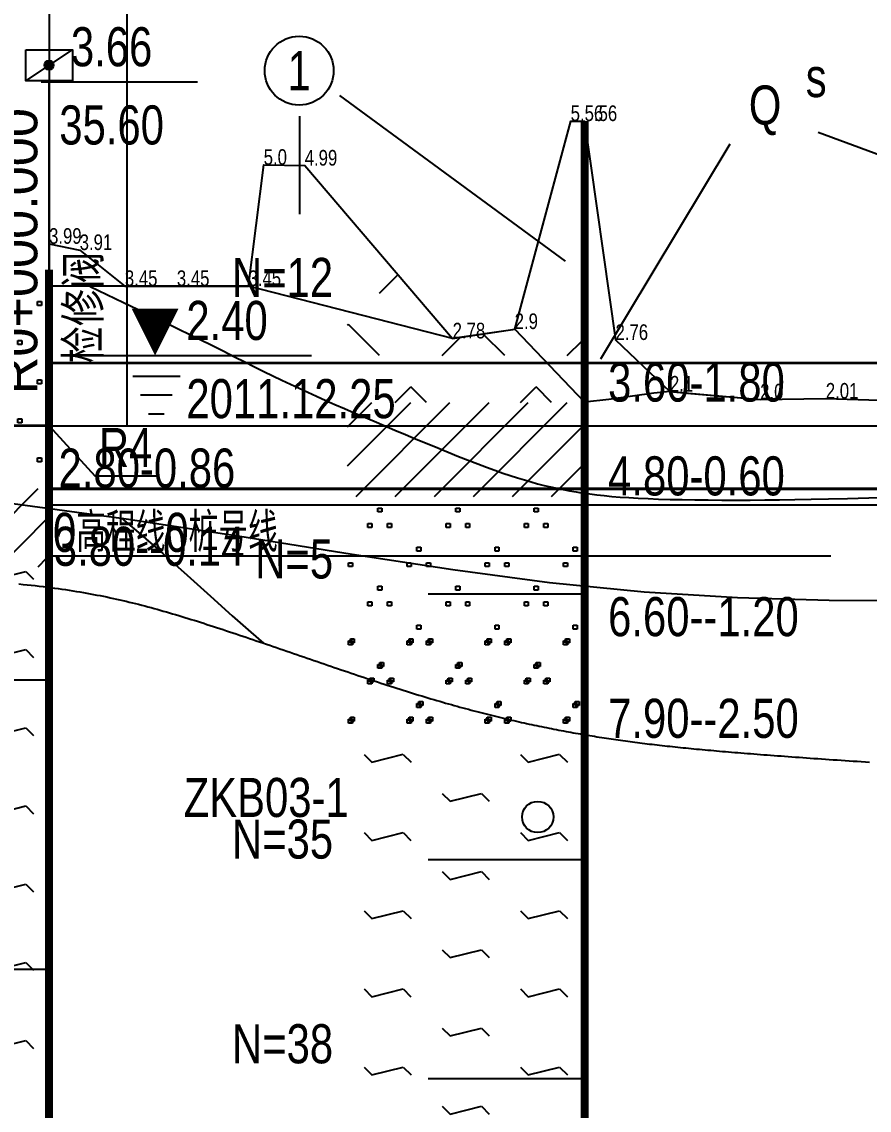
# Model space of a CAD drawing. Extents: x 525858 to 564773, y 2370984 to 2400075.
# Drawn here: x 550911.2 to 551019.6, y 2390796.8 to 2390936 of the extents above; entities that cross this region are included whole.
import ezdxf
from ezdxf.enums import TextEntityAlignment as Align

# ---------------------------------------------------------------- set-up
doc = ezdxf.new("R2010")
doc.units = 0
for name, pattern in [('CENTER', [2, 1.25, -0.25, 0.25, -0.25]), ('ZK', [20, 10, 0, 10]), ('ZKLIN', [0.4, 0.3, -0.1])]:
    doc.linetypes.add(name, pattern=pattern)
doc.layers.get('0').update_dxf_attribs({"linetype": 'CONTINUOUS'})
for name, color, linetype in [('pipe', 3, 'CONTINUOUS'), ('pipe_cen', 1, 'CENTER'), ('地形剖面', 4, 'CONTINUOUS'), ('水工平面管线标注', 3, 'CONTINUOUS'), ('纵面管线标注', 3, 'CONTINUOUS'), ('附属设施', 2, 'CONTINUOUS')]:
    doc.layers.add(name, color=color, linetype=linetype)
doc.styles.add('ITALIC', font='txt', dxfattribs={"width": 0.7, "height": 0.28})
doc.styles.add('SIMP1', font='simp1.shx', dxfattribs={"width": 0.8, "bigfont": 'hz.shx'})

# ---------------------------------------------------------------- blocks, each defined once
blk = doc.blocks.new('uw')
for p, q in [((-0.1428, -0.1313), (0.1593, -0.1313)), ((0.1089, -0.2521), (-0.0924, -0.2521)), ((-0.0421, -0.373), (0.0586, -0.373))]:
    blk.add_line(p, q)
blk.add_lwpolyline([(0, 0, 0, 0.3, 0), (0, 0.3, 0.3, 0.3, 0)], format="xyseb")
at = {"style": 'ITALIC', "width": 0.7}
blk.add_attdef('SHUIWEI', (0.3795, 0.1556), '', height=0.28, dxfattribs=at)

msp = doc.modelspace()

# ---------------------------------------------------------------- hatches: boundary and pattern name
at = {"layer": '地形剖面'}
h = msp.add_hatch(dxfattribs=at)
h.set_pattern_fill('QF01', color=55, scale=20, style=0, pattern_type=2)
h.set_pattern_definition([(90, (550913.171, 2390579.662), (-20, 1e-15), [0.5, -19.5]), (180, (550913.671, 2390579.662), (-2e-15, -20), [0.5, -19.5]), (270, (550913.671, 2390580.162), (20, -4e-15), [0.5, -19.5]), (0, (550913.171, 2390580.162), (0, 20), [0.5, -19.5]), (90, (550910.671, 2390584.662), (-20, 1e-15), [0.5, -19.5]), (180, (550911.171, 2390584.662), (-2e-15, -20), [0.5, -19.5]), (270, (550911.171, 2390585.162), (20, -4e-15), [0.5, -19.5]), (0, (550910.671, 2390585.162), (0, 20), [0.5, -19.5]), (90, (550905.671, 2390584.662), (-20, 1e-15), [0.5, -19.5]), (180, (550906.171, 2390584.662), (-2e-15, -20), [0.5, -19.5]), (270, (550906.171, 2390585.162), (20, -4e-15), [0.5, -19.5]), (0, (550905.671, 2390585.162), (0, 20), [0.5, -19.5]), (90, (550908.171, 2390579.662), (-20, 1e-15), [0.5, -19.5]), (180, (550908.671, 2390579.662), (-2e-15, -20), [0.5, -19.5]), (270, (550908.671, 2390580.162), (20, -4e-15), [0.5, -19.5]), (0, (550908.171, 2390580.162), (0, 20), [0.5, -19.5]), (90, (550910.671, 2390574.662), (-20, 1e-15), [0.5, -19.5]), (180, (550911.171, 2390574.662), (-2e-15, -20), [0.5, -19.5]), (270, (550911.171, 2390575.162), (20, -4e-15), [0.5, -19.5]), (0, (550910.671, 2390575.162), (0, 20), [0.5, -19.5]), (90, (550903.171, 2390579.662), (-20, 1e-15), [0.5, -19.5]), (180, (550903.671, 2390579.662), (-2e-15, -20), [0.5, -19.5]), (270, (550903.671, 2390580.162), (20, -4e-15), [0.5, -19.5]), (0, (550903.171, 2390580.162), (0, 20), [0.5, -19.5]), (90, (550905.671, 2390574.662), (-20, 1e-15), [0.5, -19.5]), (180, (550906.171, 2390574.662), (-2e-15, -20), [0.5, -19.5]), (270, (550906.171, 2390575.162), (20, -4e-15), [0.5, -19.5]), (0, (550905.671, 2390575.162), (0, 20), [0.5, -19.5]), (90, (550913.171, 2390569.662), (-20, 1e-15), [0.5, -19.5]), (180, (550913.671, 2390569.662), (-2e-15, -20), [0.5, -19.5]), (270, (550913.671, 2390570.162), (20, -4e-15), [0.5, -19.5]), (0, (550913.171, 2390570.162), (0, 20), [0.5, -19.5]), (90, (550908.171, 2390569.662), (-20, 1e-15), [0.5, -19.5]), (180, (550908.671, 2390569.662), (-2e-15, -20), [0.5, -19.5]), (270, (550908.671, 2390570.162), (20, -4e-15), [0.5, -19.5]), (0, (550908.171, 2390570.162), (0, 20), [0.5, -19.5]), (90, (550903.171, 2390569.662), (-20, 1e-15), [0.5, -19.5]), (180, (550903.671, 2390569.662), (-2e-15, -20), [0.5, -19.5]), (270, (550903.671, 2390570.162), (20, -4e-15), [0.5, -19.5]), (0, (550903.171, 2390570.162), (0, 20), [0.5, -19.5]), (90, (550900.671, 2390584.662), (-20, 1e-15), [0.5, -19.5]), (180, (550901.171, 2390584.662), (-2e-15, -20), [0.5, -19.5]), (270, (550901.171, 2390585.162), (20, -4e-15), [0.5, -19.5]), (0, (550900.671, 2390585.162), (0, 20), [0.5, -19.5]), (90, (550895.671, 2390584.662), (-20, 1e-15), [0.5, -19.5]), (180, (550896.171, 2390584.662), (-2e-15, -20), [0.5, -19.5]), (270, (550896.171, 2390585.162), (20, -4e-15), [0.5, -19.5]), (0, (550895.671, 2390585.162), (0, 20), [0.5, -19.5]), (90, (550898.171, 2390579.662), (-20, 1e-15), [0.5, -19.5]), (180, (550898.671, 2390579.662), (-2e-15, -20), [0.5, -19.5]), (270, (550898.671, 2390580.162), (20, -4e-15), [0.5, -19.5]), (0, (550898.171, 2390580.162), (0, 20), [0.5, -19.5]), (90, (550900.671, 2390574.662), (-20, 1e-15), [0.5, -19.5]), (180, (550901.171, 2390574.662), (-2e-15, -20), [0.5, -19.5]), (270, (550901.171, 2390575.162), (20, -4e-15), [0.5, -19.5]), (0, (550900.671, 2390575.162), (0, 20), [0.5, -19.5]), (90, (550895.671, 2390574.662), (-20, 1e-15), [0.5, -19.5]), (180, (550896.171, 2390574.662), (-2e-15, -20), [0.5, -19.5]), (270, (550896.171, 2390575.162), (20, -4e-15), [0.5, -19.5]), (0, (550895.671, 2390575.162), (0, 20), [0.5, -19.5]), (90, (550898.171, 2390569.662), (-20, 1e-15), [0.5, -19.5]), (180, (550898.671, 2390569.662), (-2e-15, -20), [0.5, -19.5]), (270, (550898.671, 2390570.162), (20, -4e-15), [0.5, -19.5]), (0, (550898.171, 2390570.162), (0, 20), [0.5, -19.5])])
h.paths.add_polyline_path([(550914.351295, 2390904.262316), (550914.351295, 2390876.262316), (550884.351295, 2390876.262316), (550884.351295, 2390904.262316)])
h = msp.add_hatch(dxfattribs=at)
h.set_pattern_fill('QB01', color=55, scale=20, style=0, pattern_type=2)
h.set_pattern_definition([(45, (550692.948, 2390569.2623), (-2.5, 2.5), [])])
h.paths.add_polyline_path([(550982.847874, 2390887.262316), (550982.847874, 2390875.262316), (550952.847874, 2390875.262316), (550952.847874, 2390887.262316)])
h = msp.add_hatch(dxfattribs=at)
h.set_pattern_fill('QB01', color=55, scale=20, style=0, pattern_type=2)
h.set_pattern_definition([(45, (550894.6713, 2390567.6623), (-2.5, 2.5), [])])
h.paths.add_polyline_path([(550914.351295, 2390876.262316), (550914.351295, 2390866.262316), (550884.351295, 2390866.262316), (550884.351295, 2390876.262316)])
h = msp.add_hatch(dxfattribs=at)
h.set_pattern_fill('QF04', color=55, scale=20, style=0, pattern_type=2)
h.set_pattern_definition([(90, (550710.448, 2390586.262), (-20, 1e-15), [0.5, -19.5]), (180, (550710.948, 2390586.262), (-2e-15, -20), [0.5, -19.5]), (270, (550710.948, 2390586.762), (20, -4e-15), [0.5, -19.5]), (0, (550710.448, 2390586.762), (0, 20), [0.5, -19.5]), (90, (550711.698, 2390588.262), (-20, 1e-15), [0.5, -19.5]), (180, (550712.198, 2390588.262), (-2e-15, -20), [0.5, -19.5]), (270, (550712.198, 2390588.762), (20, -4e-15), [0.5, -19.5]), (0, (550711.698, 2390588.762), (0, 20), [0.5, -19.5]), (90, (550710.448, 2390576.262), (-20, 1e-15), [0.5, -19.5]), (180, (550710.948, 2390576.262), (-2e-15, -20), [0.5, -19.5]), (270, (550710.948, 2390576.762), (20, -4e-15), [0.5, -19.5]), (0, (550710.448, 2390576.762), (0, 20), [0.5, -19.5]), (90, (550711.698, 2390578.262), (-20, 1e-15), [0.5, -19.5]), (180, (550712.198, 2390578.262), (-2e-15, -20), [0.5, -19.5]), (270, (550712.198, 2390578.762), (20, -4e-15), [0.5, -19.5]), (0, (550711.698, 2390578.762), (0, 20), [0.5, -19.5]), (90, (550706.698, 2390583.262), (-20, 1e-15), [0.5, -19.5]), (180, (550707.198, 2390583.262), (-2e-15, -20), [0.5, -19.5]), (270, (550707.198, 2390583.762), (20, -4e-15), [0.5, -19.5]), (0, (550706.698, 2390583.762), (0, 20), [0.5, -19.5]), (90, (550702.948, 2390586.262), (-20, 1e-15), [0.5, -19.5]), (180, (550703.448, 2390586.262), (-2e-15, -20), [0.5, -19.5]), (270, (550703.448, 2390586.762), (20, -4e-15), [0.5, -19.5]), (0, (550702.948, 2390586.762), (0, 20), [0.5, -19.5]), (90, (550701.698, 2390588.262), (-20, 1e-15), [0.5, -19.5]), (180, (550702.198, 2390588.262), (-2e-15, -20), [0.5, -19.5]), (270, (550702.198, 2390588.762), (20, -4e-15), [0.5, -19.5]), (0, (550701.698, 2390588.762), (0, 20), [0.5, -19.5]), (90, (550707.948, 2390581.262), (-20, 1e-15), [0.5, -19.5]), (180, (550708.448, 2390581.262), (-2e-15, -20), [0.5, -19.5]), (270, (550708.448, 2390581.762), (20, -4e-15), [0.5, -19.5]), (0, (550707.948, 2390581.762), (0, 20), [0.5, -19.5]), (90, (550705.448, 2390581.262), (-20, 1e-15), [0.5, -19.5]), (180, (550705.948, 2390581.262), (-2e-15, -20), [0.5, -19.5]), (270, (550705.948, 2390581.762), (20, -4e-15), [0.5, -19.5]), (0, (550705.448, 2390581.762), (0, 20), [0.5, -19.5]), (90, (550702.948, 2390576.262), (-20, 1e-15), [0.5, -19.5]), (180, (550703.448, 2390576.262), (-2e-15, -20), [0.5, -19.5]), (270, (550703.448, 2390576.762), (20, -4e-15), [0.5, -19.5]), (0, (550702.948, 2390576.762), (0, 20), [0.5, -19.5]), (90, (550701.698, 2390578.262), (-20, 1e-15), [0.5, -19.5]), (180, (550702.198, 2390578.262), (-2e-15, -20), [0.5, -19.5]), (270, (550702.198, 2390578.762), (20, -4e-15), [0.5, -19.5]), (0, (550701.698, 2390578.762), (0, 20), [0.5, -19.5]), (90, (550706.698, 2390573.262), (-20, 1e-15), [0.5, -19.5]), (180, (550707.198, 2390573.262), (-2e-15, -20), [0.5, -19.5]), (270, (550707.198, 2390573.762), (20, -4e-15), [0.5, -19.5]), (0, (550706.698, 2390573.762), (0, 20), [0.5, -19.5]), (90, (550705.448, 2390571.262), (-20, 1e-15), [0.5, -19.5]), (180, (550705.948, 2390571.262), (-2e-15, -20), [0.5, -19.5]), (270, (550705.948, 2390571.762), (20, -4e-15), [0.5, -19.5]), (0, (550705.448, 2390571.762), (0, 20), [0.5, -19.5]), (90, (550707.948, 2390571.262), (-20, 1e-15), [0.5, -19.5]), (180, (550708.448, 2390571.262), (-2e-15, -20), [0.5, -19.5]), (270, (550708.448, 2390571.762), (20, -4e-15), [0.5, -19.5]), (0, (550707.948, 2390571.762), (0, 20), [0.5, -19.5]), (90, (550696.698, 2390583.262), (-20, 1e-15), [0.5, -19.5]), (180, (550697.198, 2390583.262), (-2e-15, -20), [0.5, -19.5]), (270, (550697.198, 2390583.762), (20, -4e-15), [0.5, -19.5]), (0, (550696.698, 2390583.762), (0, 20), [0.5, -19.5]), (90, (550692.948, 2390586.262), (-20, 1e-15), [0.5, -19.5]), (180, (550693.448, 2390586.262), (-2e-15, -20), [0.5, -19.5]), (270, (550693.448, 2390586.762), (20, -4e-15), [0.5, -19.5]), (0, (550692.948, 2390586.762), (0, 20), [0.5, -19.5]), (90, (550697.948, 2390581.262), (-20, 1e-15), [0.5, -19.5]), (180, (550698.448, 2390581.262), (-2e-15, -20), [0.5, -19.5]), (270, (550698.448, 2390581.762), (20, -4e-15), [0.5, -19.5]), (0, (550697.948, 2390581.762), (0, 20), [0.5, -19.5]), (90, (550692.948, 2390576.262), (-20, 1e-15), [0.5, -19.5]), (180, (550693.448, 2390576.262), (-2e-15, -20), [0.5, -19.5]), (270, (550693.448, 2390576.762), (20, -4e-15), [0.5, -19.5]), (0, (550692.948, 2390576.762), (0, 20), [0.5, -19.5]), (90, (550695.448, 2390581.262), (-20, 1e-15), [0.5, -19.5]), (180, (550695.948, 2390581.262), (-2e-15, -20), [0.5, -19.5]), (270, (550695.948, 2390581.762), (20, -4e-15), [0.5, -19.5]), (0, (550695.448, 2390581.762), (0, 20), [0.5, -19.5]), (90, (550696.698, 2390573.262), (-20, 1e-15), [0.5, -19.5]), (180, (550697.198, 2390573.262), (-2e-15, -20), [0.5, -19.5]), (270, (550697.198, 2390573.762), (20, -4e-15), [0.5, -19.5]), (0, (550696.698, 2390573.762), (0, 20), [0.5, -19.5]), (90, (550697.948, 2390571.262), (-20, 1e-15), [0.5, -19.5]), (180, (550698.448, 2390571.262), (-2e-15, -20), [0.5, -19.5]), (270, (550698.448, 2390571.762), (20, -4e-15), [0.5, -19.5]), (0, (550697.948, 2390571.762), (0, 20), [0.5, -19.5]), (90, (550695.448, 2390571.262), (-20, 1e-15), [0.5, -19.5]), (180, (550695.948, 2390571.262), (-2e-15, -20), [0.5, -19.5]), (270, (550695.948, 2390571.762), (20, -4e-15), [0.5, -19.5]), (0, (550695.448, 2390571.762), (0, 20), [0.5, -19.5]), (90, (550700.448, 2390576.262), (-20, 1e-15), [0.5, -19.5]), (180, (550700.948, 2390576.262), (-2e-15, -20), [0.5, -19.5]), (270, (550700.948, 2390576.762), (20, -4e-15), [0.5, -19.5]), (0, (550700.448, 2390576.762), (0, 20), [0.5, -19.5]), (90, (550700.448, 2390586.262), (-20, 1e-15), [0.5, -19.5]), (180, (550700.948, 2390586.262), (-2e-15, -20), [0.5, -19.5]), (270, (550700.948, 2390586.762), (20, -4e-15), [0.5, -19.5]), (0, (550700.448, 2390586.762), (0, 20), [0.5, -19.5])])
h.paths.add_polyline_path([(550982.847874, 2390875.262316), (550982.847874, 2390857.262316), (550952.847874, 2390857.262316), (550952.847874, 2390875.262316)])
h = msp.add_hatch(dxfattribs=at)
h.set_pattern_fill('B001', color=55, scale=20, style=0, pattern_type=2)
h.set_pattern_definition([(315, (550911.671, 2390585.662), (-20, 4e-15), [1.4142, -26.87]), (14.0362, (550907.6713, 2390584.6623), (-20.00001, 2e-05), [4.1231, -78.339]), (315, (550906.671, 2390585.662), (-20, 4e-15), [1.4142, -26.87]), (315, (550911.671, 2390575.662), (-20, 4e-15), [1.4142, -26.87]), (14.0362, (550907.6713, 2390574.6623), (-20.00001, 2e-05), [4.1231, -78.339]), (315, (550906.671, 2390575.662), (-20, 4e-15), [1.4142, -26.87]), (315, (550901.671, 2390570.662), (4e-15, 20), [1.4142, -26.87]), (14.0362, (550897.6713, 2390569.6623), (-20.00001, 2e-05), [4.1231, -78.339]), (315, (550896.671, 2390570.662), (-20, 4e-15), [1.4142, -26.87]), (315, (550901.671, 2390580.662), (-20, 4e-15), [1.4142, -26.87]), (14.0362, (550897.6713, 2390579.6623), (-20.00001, 2e-05), [4.1231, -78.339]), (315, (550896.671, 2390580.662), (-20, 4e-15), [1.4142, -26.87])])
h.paths.add_polyline_path([(550914.351295, 2390866.262316), (550914.351295, 2390700.262316), (550884.351295, 2390700.262316), (550884.351295, 2390866.262316)])
h = msp.add_hatch(dxfattribs=at)
h.set_pattern_fill('QF05', color=55, scale=20, style=0, pattern_type=2)
h.set_pattern_definition([(90, (550710.448, 2390586.262), (-20, 1e-15), [0.5, -19.5]), (180, (550710.948, 2390586.262), (-2e-15, -20), [0.5, -19.5]), (270, (550710.948, 2390586.762), (20, -4e-15), [0.5, -19.5]), (0, (550710.448, 2390586.762), (0, 20), [0.5, -19.5]), (90, (550710.698, 2390586.512), (-20, 1e-15), [0.5, -19.5]), (180, (550711.198, 2390586.512), (-2e-15, -20), [0.5, -19.5]), (270, (550711.198, 2390587.012), (20, -4e-15), [0.5, -19.5]), (0, (550710.698, 2390587.012), (0, 20), [0.5, -19.5]), (90, (550711.698, 2390588.262), (-20, 1e-15), [0.5, -19.5]), (180, (550712.198, 2390588.262), (-2e-15, -20), [0.5, -19.5]), (270, (550712.198, 2390588.762), (20, -4e-15), [0.5, -19.5]), (0, (550711.698, 2390588.762), (0, 20), [0.5, -19.5]), (90, (550711.948, 2390578.512), (-20, 1e-15), [0.5, -19.5]), (180, (550712.448, 2390578.512), (-2e-15, -20), [0.5, -19.5]), (270, (550712.448, 2390579.012), (20, -4e-15), [0.5, -19.5]), (0, (550711.948, 2390579.012), (0, 20), [0.5, -19.5]), (90, (550710.448, 2390576.262), (-20, 1e-15), [0.5, -19.5]), (180, (550710.948, 2390576.262), (-2e-15, -20), [0.5, -19.5]), (270, (550710.948, 2390576.762), (20, -4e-15), [0.5, -19.5]), (0, (550710.448, 2390576.762), (0, 20), [0.5, -19.5]), (90, (550710.698, 2390576.512), (-20, 1e-15), [0.5, -19.5]), (180, (550711.198, 2390576.512), (-2e-15, -20), [0.5, -19.5]), (270, (550711.198, 2390577.012), (20, -4e-15), [0.5, -19.5]), (0, (550710.698, 2390577.012), (0, 20), [0.5, -19.5]), (90, (550711.698, 2390578.262), (-20, 1e-15), [0.5, -19.5]), (180, (550712.198, 2390578.262), (-2e-15, -20), [0.5, -19.5]), (270, (550712.198, 2390578.762), (20, -4e-15), [0.5, -19.5]), (0, (550711.698, 2390578.762), (0, 20), [0.5, -19.5]), (90, (550706.698, 2390583.262), (-20, 1e-15), [0.5, -19.5]), (180, (550707.198, 2390583.262), (-2e-15, -20), [0.5, -19.5]), (270, (550707.198, 2390583.762), (20, -4e-15), [0.5, -19.5]), (0, (550706.698, 2390583.762), (0, 20), [0.5, -19.5]), (90, (550706.948, 2390583.512), (-20, 1e-15), [0.5, -19.5]), (180, (550707.448, 2390583.512), (-2e-15, -20), [0.5, -19.5]), (270, (550707.448, 2390584.012), (20, -4e-15), [0.5, -19.5]), (0, (550706.948, 2390584.012), (0, 20), [0.5, -19.5]), (90, (550702.948, 2390586.262), (-20, 1e-15), [0.5, -19.5]), (180, (550703.448, 2390586.262), (-2e-15, -20), [0.5, -19.5]), (270, (550703.448, 2390586.762), (20, -4e-15), [0.5, -19.5]), (0, (550702.948, 2390586.762), (0, 20), [0.5, -19.5]), (90, (550703.198, 2390586.512), (-20, 1e-15), [0.5, -19.5]), (180, (550703.698, 2390586.512), (-2e-15, -20), [0.5, -19.5]), (270, (550703.698, 2390587.012), (20, -4e-15), [0.5, -19.5]), (0, (550703.198, 2390587.012), (0, 20), [0.5, -19.5]), (90, (550701.698, 2390588.262), (-20, 1e-15), [0.5, -19.5]), (180, (550702.198, 2390588.262), (-2e-15, -20), [0.5, -19.5]), (270, (550702.198, 2390588.762), (20, -4e-15), [0.5, -19.5]), (0, (550701.698, 2390588.762), (0, 20), [0.5, -19.5]), (90, (550700.698, 2390586.512), (-20, 1e-15), [0.5, -19.5]), (180, (550701.198, 2390586.512), (-2e-15, -20), [0.5, -19.5]), (270, (550701.198, 2390587.012), (20, -4e-15), [0.5, -19.5]), (0, (550700.698, 2390587.012), (0, 20), [0.5, -19.5]), (90, (550707.948, 2390581.262), (-20, 1e-15), [0.5, -19.5]), (180, (550708.448, 2390581.262), (-2e-15, -20), [0.5, -19.5]), (270, (550708.448, 2390581.762), (20, -4e-15), [0.5, -19.5]), (0, (550707.948, 2390581.762), (0, 20), [0.5, -19.5]), (90, (550705.448, 2390581.262), (-20, 1e-15), [0.5, -19.5]), (180, (550705.948, 2390581.262), (-2e-15, -20), [0.5, -19.5]), (270, (550705.948, 2390581.762), (20, -4e-15), [0.5, -19.5]), (0, (550705.448, 2390581.762), (0, 20), [0.5, -19.5]), (90, (550701.948, 2390578.512), (-20, 1e-15), [0.5, -19.5]), (180, (550702.448, 2390578.512), (-2e-15, -20), [0.5, -19.5]), (270, (550702.448, 2390579.012), (20, -4e-15), [0.5, -19.5]), (0, (550701.948, 2390579.012), (0, 20), [0.5, -19.5]), (90, (550702.948, 2390576.262), (-20, 1e-15), [0.5, -19.5]), (180, (550703.448, 2390576.262), (-2e-15, -20), [0.5, -19.5]), (270, (550703.448, 2390576.762), (20, -4e-15), [0.5, -19.5]), (0, (550702.948, 2390576.762), (0, 20), [0.5, -19.5]), (90, (550703.198, 2390576.512), (-20, 1e-15), [0.5, -19.5]), (180, (550703.698, 2390576.512), (-2e-15, -20), [0.5, -19.5]), (270, (550703.698, 2390577.012), (20, -4e-15), [0.5, -19.5]), (0, (550703.198, 2390577.012), (0, 20), [0.5, -19.5]), (90, (550700.698, 2390576.512), (-20, 1e-15), [0.5, -19.5]), (180, (550701.198, 2390576.512), (-2e-15, -20), [0.5, -19.5]), (270, (550701.198, 2390577.012), (20, -4e-15), [0.5, -19.5]), (0, (550700.698, 2390577.012), (0, 20), [0.5, -19.5]), (90, (550701.698, 2390578.262), (-20, 1e-15), [0.5, -19.5]), (180, (550702.198, 2390578.262), (-2e-15, -20), [0.5, -19.5]), (270, (550702.198, 2390578.762), (20, -4e-15), [0.5, -19.5]), (0, (550701.698, 2390578.762), (0, 20), [0.5, -19.5]), (90, (550705.698, 2390581.512), (-20, 1e-15), [0.5, -19.5]), (180, (550706.198, 2390581.512), (-2e-15, -20), [0.5, -19.5]), (270, (550706.198, 2390582.012), (20, -4e-15), [0.5, -19.5]), (0, (550705.698, 2390582.012), (0, 20), [0.5, -19.5]), (90, (550708.198, 2390581.512), (-20, 1e-15), [0.5, -19.5]), (180, (550708.698, 2390581.512), (-2e-15, -20), [0.5, -19.5]), (270, (550708.698, 2390582.012), (20, -4e-15), [0.5, -19.5]), (0, (550708.198, 2390582.012), (0, 20), [0.5, -19.5]), (90, (550711.948, 2390588.512), (-20, 1e-15), [0.5, -19.5]), (180, (550712.448, 2390588.512), (-2e-15, -20), [0.5, -19.5]), (270, (550712.448, 2390589.012), (20, -4e-15), [0.5, -19.5]), (0, (550711.948, 2390589.012), (0, 20), [0.5, -19.5]), (90, (550701.948, 2390588.512), (-20, 1e-15), [0.5, -19.5]), (180, (550702.448, 2390588.512), (-2e-15, -20), [0.5, -19.5]), (270, (550702.448, 2390589.012), (20, -4e-15), [0.5, -19.5]), (0, (550701.948, 2390589.012), (0, 20), [0.5, -19.5]), (90, (550708.198, 2390571.512), (-20, 1e-15), [0.5, -19.5]), (180, (550708.698, 2390571.512), (-2e-15, -20), [0.5, -19.5]), (270, (550708.698, 2390572.012), (20, -4e-15), [0.5, -19.5]), (0, (550708.198, 2390572.012), (0, 20), [0.5, -19.5]), (90, (550706.698, 2390573.262), (-20, 1e-15), [0.5, -19.5]), (180, (550707.198, 2390573.262), (-2e-15, -20), [0.5, -19.5]), (270, (550707.198, 2390573.762), (20, -4e-15), [0.5, -19.5]), (0, (550706.698, 2390573.762), (0, 20), [0.5, -19.5]), (90, (550706.948, 2390573.512), (-20, 1e-15), [0.5, -19.5]), (180, (550707.448, 2390573.512), (-2e-15, -20), [0.5, -19.5]), (270, (550707.448, 2390574.012), (20, -4e-15), [0.5, -19.5]), (0, (550706.948, 2390574.012), (0, 20), [0.5, -19.5]), (90, (550705.698, 2390571.512), (-20, 1e-15), [0.5, -19.5]), (180, (550706.198, 2390571.512), (-2e-15, -20), [0.5, -19.5]), (270, (550706.198, 2390572.012), (20, -4e-15), [0.5, -19.5]), (0, (550705.698, 2390572.012), (0, 20), [0.5, -19.5]), (90, (550705.448, 2390571.262), (-20, 1e-15), [0.5, -19.5]), (180, (550705.948, 2390571.262), (-2e-15, -20), [0.5, -19.5]), (270, (550705.948, 2390571.762), (20, -4e-15), [0.5, -19.5]), (0, (550705.448, 2390571.762), (0, 20), [0.5, -19.5]), (90, (550707.948, 2390571.262), (-20, 1e-15), [0.5, -19.5]), (180, (550708.448, 2390571.262), (-2e-15, -20), [0.5, -19.5]), (270, (550708.448, 2390571.762), (20, -4e-15), [0.5, -19.5]), (0, (550707.948, 2390571.762), (0, 20), [0.5, -19.5]), (90, (550696.698, 2390583.262), (-20, 1e-15), [0.5, -19.5]), (180, (550697.198, 2390583.262), (-2e-15, -20), [0.5, -19.5]), (270, (550697.198, 2390583.762), (20, -4e-15), [0.5, -19.5]), (0, (550696.698, 2390583.762), (0, 20), [0.5, -19.5]), (90, (550696.948, 2390583.512), (-20, 1e-15), [0.5, -19.5]), (180, (550697.448, 2390583.512), (-2e-15, -20), [0.5, -19.5]), (270, (550697.448, 2390584.012), (20, -4e-15), [0.5, -19.5]), (0, (550696.948, 2390584.012), (0, 20), [0.5, -19.5]), (90, (550692.948, 2390586.262), (-20, 1e-15), [0.5, -19.5]), (180, (550693.448, 2390586.262), (-2e-15, -20), [0.5, -19.5]), (270, (550693.448, 2390586.762), (20, -4e-15), [0.5, -19.5]), (0, (550692.948, 2390586.762), (0, 20), [0.5, -19.5]), (90, (550693.198, 2390586.512), (-20, 1e-15), [0.5, -19.5]), (180, (550693.698, 2390586.512), (-2e-15, -20), [0.5, -19.5]), (270, (550693.698, 2390587.012), (20, -4e-15), [0.5, -19.5]), (0, (550693.198, 2390587.012), (0, 20), [0.5, -19.5]), (90, (550697.948, 2390581.262), (-20, 1e-15), [0.5, -19.5]), (180, (550698.448, 2390581.262), (-2e-15, -20), [0.5, -19.5]), (270, (550698.448, 2390581.762), (20, -4e-15), [0.5, -19.5]), (0, (550697.948, 2390581.762), (0, 20), [0.5, -19.5]), (90, (550692.948, 2390576.262), (-20, 1e-15), [0.5, -19.5]), (180, (550693.448, 2390576.262), (-2e-15, -20), [0.5, -19.5]), (270, (550693.448, 2390576.762), (20, -4e-15), [0.5, -19.5]), (0, (550692.948, 2390576.762), (0, 20), [0.5, -19.5]), (90, (550693.198, 2390576.512), (-20, 1e-15), [0.5, -19.5]), (180, (550693.698, 2390576.512), (-2e-15, -20), [0.5, -19.5]), (270, (550693.698, 2390577.012), (20, -4e-15), [0.5, -19.5]), (0, (550693.198, 2390577.012), (0, 20), [0.5, -19.5]), (90, (550695.448, 2390581.262), (-20, 1e-15), [0.5, -19.5]), (180, (550695.948, 2390581.262), (-2e-15, -20), [0.5, -19.5]), (270, (550695.948, 2390581.762), (20, -4e-15), [0.5, -19.5]), (0, (550695.448, 2390581.762), (0, 20), [0.5, -19.5]), (90, (550698.198, 2390581.512), (-20, 1e-15), [0.5, -19.5]), (180, (550698.698, 2390581.512), (-2e-15, -20), [0.5, -19.5]), (270, (550698.698, 2390582.012), (20, -4e-15), [0.5, -19.5]), (0, (550698.198, 2390582.012), (0, 20), [0.5, -19.5]), (90, (550695.698, 2390581.512), (-20, 1e-15), [0.5, -19.5]), (180, (550696.198, 2390581.512), (-2e-15, -20), [0.5, -19.5]), (270, (550696.198, 2390582.012), (20, -4e-15), [0.5, -19.5]), (0, (550695.698, 2390582.012), (0, 20), [0.5, -19.5]), (90, (550698.198, 2390571.512), (-20, 1e-15), [0.5, -19.5]), (180, (550698.698, 2390571.512), (-2e-15, -20), [0.5, -19.5]), (270, (550698.698, 2390572.012), (20, -4e-15), [0.5, -19.5]), (0, (550698.198, 2390572.012), (0, 20), [0.5, -19.5]), (90, (550696.698, 2390573.262), (-20, 1e-15), [0.5, -19.5]), (180, (550697.198, 2390573.262), (-2e-15, -20), [0.5, -19.5]), (270, (550697.198, 2390573.762), (20, -4e-15), [0.5, -19.5]), (0, (550696.698, 2390573.762), (0, 20), [0.5, -19.5]), (90, (550696.948, 2390573.512), (-20, 1e-15), [0.5, -19.5]), (180, (550697.448, 2390573.512), (-2e-15, -20), [0.5, -19.5]), (270, (550697.448, 2390574.012), (20, -4e-15), [0.5, -19.5]), (0, (550696.948, 2390574.012), (0, 20), [0.5, -19.5]), (90, (550697.948, 2390571.262), (-20, 1e-15), [0.5, -19.5]), (180, (550698.448, 2390571.262), (-2e-15, -20), [0.5, -19.5]), (270, (550698.448, 2390571.762), (20, -4e-15), [0.5, -19.5]), (0, (550697.948, 2390571.762), (0, 20), [0.5, -19.5]), (90, (550695.448, 2390571.262), (-20, 1e-15), [0.5, -19.5]), (180, (550695.948, 2390571.262), (-2e-15, -20), [0.5, -19.5]), (270, (550695.948, 2390571.762), (20, -4e-15), [0.5, -19.5]), (0, (550695.448, 2390571.762), (0, 20), [0.5, -19.5]), (90, (550695.698, 2390571.512), (-20, 1e-15), [0.5, -19.5]), (180, (550696.198, 2390571.512), (-2e-15, -20), [0.5, -19.5]), (270, (550696.198, 2390572.012), (20, -4e-15), [0.5, -19.5]), (0, (550695.698, 2390572.012), (0, 20), [0.5, -19.5]), (90, (550700.448, 2390576.262), (-20, 1e-15), [0.5, -19.5]), (180, (550700.948, 2390576.262), (-2e-15, -20), [0.5, -19.5]), (270, (550700.948, 2390576.762), (20, -4e-15), [0.5, -19.5]), (0, (550700.448, 2390576.762), (0, 20), [0.5, -19.5]), (90, (550700.448, 2390586.262), (-20, 1e-15), [0.5, -19.5]), (180, (550700.948, 2390586.262), (-2e-15, -20), [0.5, -19.5]), (270, (550700.948, 2390586.762), (20, -4e-15), [0.5, -19.5]), (0, (550700.448, 2390586.762), (0, 20), [0.5, -19.5])])
h.paths.add_polyline_path([(550982.847874, 2390857.262316), (550982.847874, 2390844.262316), (550952.847874, 2390844.262316), (550952.847874, 2390857.262316)])
h = msp.add_hatch(dxfattribs=at)
h.set_pattern_fill('B001', color=55, scale=20, style=0, pattern_type=2)
h.set_pattern_definition([(315, (550709.948, 2390587.262), (-20, 4e-15), [1.4142, -26.87]), (14.0362, (550705.948, 2390586.2623), (-20.00001, 2e-05), [4.1231, -78.339]), (315, (550704.948, 2390587.262), (-20, 4e-15), [1.4142, -26.87]), (315, (550709.948, 2390577.262), (-20, 4e-15), [1.4142, -26.87]), (14.0362, (550705.948, 2390576.2623), (-20.00001, 2e-05), [4.1231, -78.339]), (315, (550704.948, 2390577.262), (-20, 4e-15), [1.4142, -26.87]), (315, (550699.948, 2390572.262), (4e-15, 20), [1.4142, -26.87]), (14.0362, (550695.948, 2390571.2623), (-20.00001, 2e-05), [4.1231, -78.339]), (315, (550694.948, 2390572.262), (-20, 4e-15), [1.4142, -26.87]), (315, (550699.948, 2390582.262), (-20, 4e-15), [1.4142, -26.87]), (14.0362, (550695.948, 2390581.2623), (-20.00001, 2e-05), [4.1231, -78.339]), (315, (550694.948, 2390582.262), (-20, 4e-15), [1.4142, -26.87])])
h.paths.add_polyline_path([(550982.847874, 2390844.262316), (550982.847874, 2390709.262316), (550952.847874, 2390709.262316), (550952.847874, 2390844.262316)])
at = {"layer": '附属设施', "linetype": 'Continuous', "lineweight": -3}
h = msp.add_hatch(color=256, dxfattribs=at)
h.dxf.hatch_style = 1
h.paths.add_polyline_path([(550915.159931, 2390930.728741, 0.7426600583), (550914.08591, 2390930.404467, 0.1476707637), (550914.183817, 2390930.080192)])
h.paths.add_polyline_path([(550914.183817, 2390930.080192, 0.7426600583), (550915.257838, 2390930.404467, 0.1476707637), (550915.159931, 2390930.728741)])

# ---------------------------------------------------------------- linework, layer by layer
at = {"layer": 'pipe', "linetype": 'Continuous', "lineweight": -3}
for points in [[(550914.671874, 2390892.402316), (551060.092874, 2390892.402316), (551300.053874, 2390884.302316), (551484.736874, 2390884.302316), (551534.689874, 2390884.302316), (551796.733874, 2390881.152316), (551948.025874, 2390879.322316), (551982.293874, 2390878.912316), (552037.466874, 2390878.252316), (552168.024874, 2390876.672316), (552397.850874, 2390870.212316)], [(550914.671874, 2390892.302316), (551060.092874, 2390892.302316), (551300.053874, 2390884.202316), (551484.736874, 2390884.202316), (551534.689874, 2390884.202316), (551796.733874, 2390881.052316), (551948.025874, 2390879.222316), (551982.293874, 2390878.812316), (552037.466874, 2390878.152316), (552168.024874, 2390876.572316), (552397.850874, 2390870.112316)], [(550914.671874, 2390876.302315), (551060.092874, 2390876.302315), (551300.053874, 2390868.202315), (551484.736874, 2390868.202315), (551534.689874, 2390868.202315), (551796.733874, 2390865.052315), (551948.025874, 2390863.222315), (551982.293874, 2390862.812315), (552037.466874, 2390862.152315), (552168.024874, 2390860.572315), (552397.850874, 2390854.112315)], [(550914.671874, 2390876.202316), (551060.092874, 2390876.202316), (551300.053874, 2390868.102316), (551484.736874, 2390868.102316), (551534.689874, 2390868.102316), (551796.733874, 2390864.952316), (551948.025874, 2390863.122316), (551982.293874, 2390862.712316), (552037.466874, 2390862.052316), (552168.024874, 2390860.472316), (552397.850874, 2390854.012316)], [(550914.671874, 2390874.202316), (551060.092874, 2390874.202316), (551300.053874, 2390866.102316), (551484.736874, 2390866.102316), (551534.689874, 2390866.102316), (551796.733874, 2390862.952316), (551948.025874, 2390861.122316), (551982.293874, 2390860.712316), (552037.466874, 2390860.052316), (552168.024874, 2390858.472316), (552397.850874, 2390852.012316)]]:
    msp.add_lwpolyline(points, dxfattribs=at)
at = {"layer": 'pipe_cen', "linetype": 'Continuous', "lineweight": -3}
msp.add_lwpolyline([(550914.671874, 2390884.302316), (551060.092874, 2390884.302316), (551300.053874, 2390876.202316), (551534.689874, 2390876.202316), (552168.024874, 2390868.572316), (552801.103874, 2390850.772316), (553310.680874, 2390850.772316), (553497.151874, 2390892.122316), (553756.708874, 2390892.122316), (553802.968874, 2390924.632316), (553876.140874, 2390924.632316), (553950.985874, 2390941.262316), (554081.545874, 2390941.262316), (554248.571874, 2390988.362316), (554432.323874, 2391008.092316), (554452.532874, 2391009.322316), (554540.865874, 2391014.662316)], dxfattribs=at)
at = {"layer": 'pipe_cen', "linetype": 'CENTER', "lineweight": 35, "ltscale": 10}
msp.add_lwpolyline([(550914.671874, 2390884.302316), (550889.675956, 2390884.302316), (550875.543874, 2390867.466241), (550870.543874, 2390867.466241)], dxfattribs=at)
at = {"layer": '地形剖面', "color": 55}
for p, q in [((550913.670924, 2390928.262316), (550933.670924, 2390928.262316)), ((550956.947874, 2390901.262315), (550959.304385, 2390903.618826)), ((550952.847874, 2390897.162315), (550952.947874, 2390897.262315)), ((550956.947874, 2390893.262315), (550952.947874, 2390897.262315)), ((550964.947874, 2390893.262315), (550967.290381, 2390895.604822)), ((550972.947874, 2390893.262315), (550970.193148, 2390896.017041)), ((550980.947874, 2390893.262315), (550982.847874, 2390895.162315)), ((550918.23107, 2390893.262316), (550948.23107, 2390893.262316)), ((550958.947874, 2390887.262316), (550960.947874, 2390889.262315)), ((550962.947873, 2390887.262316), (550960.947874, 2390889.262315)), ((550974.947874, 2390887.262316), (550976.947874, 2390889.262315)), ((550978.947873, 2390887.262316), (550976.947874, 2390889.262315)), ((550983.167874, 2390862.762316), (550963.167874, 2390862.762316)), ((550914.671295, 2390851.762316), (550894.671295, 2390851.762316)), ((550983.167874, 2390828.762316), (550963.167874, 2390828.762316)), ((550914.671295, 2390814.762316), (550894.671295, 2390814.762316)), ((550983.167874, 2390800.762316), (550963.167874, 2390800.762316))]:
    msp.add_line(p, q, dxfattribs=at)
for points in [[(550951.810445, 2390926.544646), (550980.67164, 2390905.358585)], [(550946.717432, 2390923.89703), (550946.717432, 2390911.341483)], [(551013.031908, 2390921.844316), (551046.059677, 2390909.626348)], [(551001.71687, 2390920.317071), (550985.202985, 2390892.826648)], [(550994.071028, 2390888.659381), (550992.005951, 2390888.441455), (550986.277754, 2390887.638907), (550983.141496, 2390887.302348), (550974.283459, 2390896.5979), (550966.286874, 2390895.462316), (550940.179874, 2390902.162316), (550914.670924, 2390902.148368)], [(550919.928656, 2390902.105177), (550924.198901, 2390900.073087), (550927.77366, 2390898.35816), (550930.743904, 2390896.919972), (550933.200602, 2390895.718099), (550935.234727, 2390894.712118), (550936.937249, 2390893.861604), (550938.399138, 2390893.126133), (550939.711366, 2390892.465283), (550940.951534, 2390891.844571), (550942.143771, 2390891.253293), (550943.298837, 2390890.686684), (550944.427493, 2390890.139982), (550945.540498, 2390889.608424), (550946.648612, 2390889.087246), (550947.762596, 2390888.571687), (550948.893209, 2390888.056983), (550950.049378, 2390887.539042), (550951.232691, 2390887.01646), (550952.442905, 2390886.488505), (550953.679774, 2390885.954444), (550954.943053, 2390885.413543), (550956.232499, 2390884.865071), (550957.547865, 2390884.308294), (550958.888908, 2390883.742479), (550960.253386, 2390883.168075), (550961.631068, 2390882.590251), (550963.009727, 2390882.015358), (550964.377138, 2390881.449747), (550965.721071, 2390880.899768), (550967.029302, 2390880.371772), (550968.289602, 2390879.872109), (550969.489745, 2390879.407131), (550970.620804, 2390878.9816), (550971.68706, 2390878.593928), (550972.696093, 2390878.24094), (550973.655484, 2390877.919461), (550974.572813, 2390877.626315), (550975.455663, 2390877.358328), (550976.311612, 2390877.112323), (550977.148242, 2390876.885126), (550977.972686, 2390876.673968), (550978.790283, 2390876.477709), (550979.605923, 2390876.295617), (550980.424497, 2390876.126959), (550981.250897, 2390875.971002), (550982.090013, 2390875.827014), (550982.946737, 2390875.694261), (550983.825958, 2390875.572011), (550984.733302, 2390875.459613), (550985.677327, 2390875.35674), (550986.667327, 2390875.26315), (550987.712594, 2390875.178597), (550988.82242, 2390875.102837), (550990.006099, 2390875.035627), (550991.272924, 2390874.976721), (550992.632186, 2390874.925876), (550994.089796, 2390874.882887), (550995.638132, 2390874.847715), (550997.266189, 2390874.82036), (550998.962964, 2390874.80082), (551000.71745, 2390874.789097), (551002.518645, 2390874.785189), (551004.355543, 2390874.789097), (551006.217139, 2390874.800822), (551008.102761, 2390874.820521), (551010.053057, 2390874.848994), (551012.119007, 2390874.887197), (551014.351594, 2390874.936089), (551016.801795, 2390874.996626), (551019.520594, 2390875.069766), (551022.558968, 2390875.156466)], [(550843.857024, 2390879.72576), (550867.81972, 2390878.440387), (550889.006244, 2390876.700879), (550907.788956, 2390874.641714), (550924.540213, 2390872.397368), (550939.632376, 2390870.102318), (550953.437803, 2390867.891041), (550966.328852, 2390865.898014), (550978.677883, 2390864.257713), (550990.791549, 2390863.074174), (551002.71369, 2390862.329659), (551014.422436, 2390861.97599), (551025.895922, 2390861.964987)], [(550923.914033, 2390872.481264), (550926.122838, 2390870.64547), (550929.22606, 2390867.952863), (550932.334707, 2390865.185343), (550935.326388, 2390862.48767), (550938.07871, 2390860.004602), (550940.469281, 2390857.880898), (550942.111134, 2390856.486086)], [(550910.81449, 2390864.06737), (550911.346288, 2390864.014134), (550911.871374, 2390863.959466), (550912.389915, 2390863.903366), (550912.902078, 2390863.845834), (550913.408028, 2390863.786872), (550913.907932, 2390863.72648), (550914.401956, 2390863.664658), (550914.890268, 2390863.601407), (550915.373033, 2390863.536727), (550915.850417, 2390863.470619), (550916.322588, 2390863.403084), (550916.78971, 2390863.334122), (550917.251952, 2390863.263734), (550917.709479, 2390863.19192), (550918.162458, 2390863.11868), (550918.611054, 2390863.044016), (550919.055436, 2390862.967928), (550919.495767, 2390862.890416), (550919.932217, 2390862.811481), (550920.364949, 2390862.731124), (550920.794132, 2390862.649344), (550921.219931, 2390862.566144), (550921.642513, 2390862.481522), (550922.062044, 2390862.39548), (550922.478691, 2390862.308018), (550922.89262, 2390862.219137), (550923.303997, 2390862.128837), (550923.712989, 2390862.03712), (550924.119762, 2390861.943984), (550924.524482, 2390861.849432), (550924.927317, 2390861.753463), (550925.328432, 2390861.656078), (550925.727994, 2390861.557278), (550926.126168, 2390861.457063), (550926.523123, 2390861.355434), (550926.919023, 2390861.252391), (550927.314036, 2390861.147935), (550927.708327, 2390861.042066), (550928.102064, 2390860.934785), (550928.495412, 2390860.826093), (550928.888538, 2390860.715989), (550929.281608, 2390860.604476), (550929.674789, 2390860.491552), (550930.068247, 2390860.377219), (550930.462149, 2390860.261477), (550930.85666, 2390860.144327), (550931.251942, 2390860.02577), (550931.648126, 2390859.905814), (550932.045341, 2390859.784467), (550932.443713, 2390859.661737), (550932.843369, 2390859.537632), (550933.244437, 2390859.412161), (550933.647043, 2390859.285332), (550934.051314, 2390859.157153), (550934.457351, 2390859.027638), (550934.86515, 2390858.89682), (550935.27468, 2390858.764739), (550935.68591, 2390858.631433), (550936.098811, 2390858.496943), (550936.51335, 2390858.361306), (550936.929498, 2390858.224563), (550937.347225, 2390858.086752), (550937.766492, 2390857.947914), (550938.187237, 2390857.808094), (550938.609389, 2390857.667339), (550939.032878, 2390857.525697), (550939.457635, 2390857.383213), (550939.88359, 2390857.239934), (550940.310672, 2390857.095908), (550940.738812, 2390856.951182), (550941.167939, 2390856.805802), (550941.597983, 2390856.659815), (550942.028875, 2390856.513267), (550942.460545, 2390856.366207), (550942.892922, 2390856.218679), (550943.325936, 2390856.070733), (550943.759519, 2390855.922413), (550944.193598, 2390855.773768), (550944.628105, 2390855.624844), (550945.06297, 2390855.475687), (550945.498122, 2390855.326345), (550945.933492, 2390855.176865), (550946.369009, 2390855.027293), (550946.804603, 2390854.877676), (550947.240206, 2390854.728061), (550947.675745, 2390854.578494), (550948.111152, 2390854.429024), (550948.546357, 2390854.279696), (550948.98129, 2390854.130558), (550949.415879, 2390853.981655), (550949.850057, 2390853.833036), (550950.283752, 2390853.684747), (550950.716894, 2390853.536834), (550951.149414, 2390853.389345), (550951.581242, 2390853.242327), (550952.012307, 2390853.095825), (550952.44254, 2390852.949888), (550952.87187, 2390852.804562), (550953.300228, 2390852.659894), (550953.727543, 2390852.51593), (550954.153746, 2390852.372718), (550954.578766, 2390852.230304), (550955.002534, 2390852.088735), (550955.42498, 2390851.948059), (550955.846033, 2390851.808321), (550956.265624, 2390851.669569), (550956.683682, 2390851.53185), (550957.100138, 2390851.39521), (550957.514921, 2390851.259696), (550957.927962, 2390851.125355), (550958.339194, 2390850.992233), (550958.748559, 2390850.860367), (550959.156005, 2390850.729794), (550959.561478, 2390850.600551), (550959.964924, 2390850.472673), (550960.36629, 2390850.346199), (550960.765522, 2390850.221164), (550961.162567, 2390850.097604), (550961.557382, 2390849.97555), (550961.949968, 2390849.855003), (550962.340338, 2390849.73596), (550962.728504, 2390849.618414), (550963.114477, 2390849.502363), (550963.498271, 2390849.3878), (550963.879897, 2390849.274722), (550964.259368, 2390849.163123), (550964.636698, 2390849.052998), (550965.011914, 2390848.944333), (550965.385044, 2390848.837113), (550965.756116, 2390848.731323), (550966.125161, 2390848.626948), (550966.492205, 2390848.523974), (550966.857278, 2390848.422385), (550967.220408, 2390848.322166), (550967.581624, 2390848.223302), (550967.940955, 2390848.125779), (550968.298429, 2390848.029582), (550968.654075, 2390847.934695), (550969.007922, 2390847.841103), (550969.359998, 2390847.748792), (550969.710333, 2390847.657747), (550970.058953, 2390847.567953), (550970.405889, 2390847.479394), (550970.751169, 2390847.392056), (550971.094821, 2390847.305923), (550971.436875, 2390847.220982), (550971.777358, 2390847.137216), (550972.1163, 2390847.054612), (550972.453729, 2390846.973153), (550972.789674, 2390846.892825), (550973.124163, 2390846.813614), (550973.457225, 2390846.735503), (550973.788889, 2390846.658479), (550974.119184, 2390846.582526), (550974.448137, 2390846.507629), (550974.775778, 2390846.433773), (550975.102136, 2390846.360944), (550975.427238, 2390846.289126), (550975.751115, 2390846.218305), (550976.073793, 2390846.148465), (550976.395303, 2390846.079591), (550976.715672, 2390846.011669), (550977.034929, 2390845.944683), (550977.353103, 2390845.87862), (550977.670223, 2390845.813462), (550977.986317, 2390845.749197), (550978.301414, 2390845.685808), (550978.615543, 2390845.623281), (550978.928731, 2390845.561601), (550979.241009, 2390845.500753), (550979.552404, 2390845.440722), (550979.862945, 2390845.381492), (550980.17266, 2390845.32305), (550980.48158, 2390845.26538), (550980.789732, 2390845.208467), (550981.097152, 2390845.152296), (550981.403877, 2390845.096855), (550981.70994, 2390845.042127), (550982.015379, 2390844.9881), (550982.320229, 2390844.934759), (550982.624526, 2390844.882089), (550982.928306, 2390844.830076), (550983.231609, 2390844.778707), (550983.534495, 2390844.72797), (550983.837029, 2390844.677853), (550984.139275, 2390844.628345), (550984.441297, 2390844.579434), (550984.74316, 2390844.531109), (550985.044928, 2390844.483358), (550985.346666, 2390844.436171), (550985.64844, 2390844.389535), (550985.95032, 2390844.343441), (550986.252377, 2390844.297876), (550986.554683, 2390844.252831), (550986.85731, 2390844.208295), (550987.160329, 2390844.164257), (550987.463813, 2390844.120706), (550987.767832, 2390844.077632), (550988.072458, 2390844.035024), (550988.377763, 2390843.99287), (550988.683819, 2390843.951162), (550988.990697, 2390843.909887), (550989.298468, 2390843.869034), (550989.607205, 2390843.828595), (550989.916979, 2390843.788556), (550990.227862, 2390843.748909), (550990.539925, 2390843.709642), (550990.85324, 2390843.670744), (550991.167878, 2390843.632204), (550991.483911, 2390843.594013), (550991.801411, 2390843.556159), (550992.12045, 2390843.518631), (550992.441098, 2390843.481419), (550992.763428, 2390843.444512), (550993.087511, 2390843.4079), (550993.41342, 2390843.371571), (550993.741224, 2390843.335515), (550994.070997, 2390843.299721), (550994.402809, 2390843.264178), (550994.736733, 2390843.228876), (550995.07284, 2390843.193805), (550995.411202, 2390843.158952), (550995.751889, 2390843.124308), (550996.094975, 2390843.089862), (550996.44053, 2390843.055603), (550996.788626, 2390843.02152), (550997.139335, 2390842.987603), (550997.492728, 2390842.953841), (550997.848877, 2390842.920223), (550998.207853, 2390842.886738), (550998.569729, 2390842.853377), (550998.934576, 2390842.820127), (550999.302465, 2390842.786979), (550999.673468, 2390842.753921), (551000.047657, 2390842.720943), (551000.425104, 2390842.688034), (551000.805879, 2390842.655184), (551001.190055, 2390842.622381), (551001.5777, 2390842.589616), (551001.968873, 2390842.556878), (551002.36363, 2390842.524159), (551002.762026, 2390842.491449), (551003.164117, 2390842.458738), (551003.569958, 2390842.426017), (551003.979605, 2390842.393278), (551004.393114, 2390842.36051), (551004.810529, 2390842.327705), (551005.231854, 2390842.294859), (551005.65708, 2390842.261967), (551006.086198, 2390842.229027), (551006.519201, 2390842.196033), (551006.956079, 2390842.162983), (551007.396826, 2390842.129872), (551007.841432, 2390842.096697), (551008.289887, 2390842.063454), (551008.742168, 2390842.03014), (551009.198253, 2390841.996754), (551009.658116, 2390841.963292), (551010.121734, 2390841.929752), (551010.589082, 2390841.896132), (551011.060136, 2390841.86243), (551011.534871, 2390841.828643), (551012.013264, 2390841.794768), (551012.495291, 2390841.760803), (551012.980926, 2390841.726746), (551013.470146, 2390841.692595), (551013.962926, 2390841.658346), (551014.459243, 2390841.623998), (551014.959072, 2390841.589548), (551015.462388, 2390841.554993), (551015.969169, 2390841.520332), (551016.479388, 2390841.485562), (551016.993023, 2390841.45068), (551017.510049, 2390841.415684), (551018.030441, 2390841.380571), (551018.554176, 2390841.34534), (551019.081229, 2390841.309988), (551019.611576, 2390841.274512)]]:
    msp.add_lwpolyline(points, dxfattribs=at)
at = {"layer": '地形剖面', "color": 55, "linetype": 'ZK', "const_width": 1}
for points in [[(550983.167874, 2390923.262316), (550983.167874, 2390665.262316)], [(550914.671295, 2390904.262316), (550914.671295, 2390548.262316)]]:
    msp.add_lwpolyline(points, dxfattribs=at)
at = {"layer": '地形剖面', "color": 55, "linetype": 'ZKLIN', "const_width": 0.5}
msp.add_lwpolyline([(550983.167874, 2390923.262316), (550983.167874, 2390665.262316)], dxfattribs=at)
at = {"layer": '地形剖面', "color": 55, "lineweight": -3}
msp.add_lwpolyline([(550914.664874, 2390867.662316), (550914.671874, 2390907.562316), (550918.585874, 2390906.762316), (550924.367874, 2390902.162316), (550931.016874, 2390902.162316), (550940.179874, 2390902.162316), (550942.123874, 2390917.662316), (550947.367874, 2390917.562316), (550966.286874, 2390895.462316), (550974.221874, 2390896.662316), (550981.381874, 2390923.262316), (550983.167874, 2390923.262316), (550987.118874, 2390895.262316), (550994.078874, 2390888.662316), (550996.731874, 2390888.432316), (551005.617874, 2390887.662316), (551014.012874, 2390887.762316), (551020.896874, 2390887.562316)], dxfattribs=at)
at = {"layer": '地形剖面', "linetype": 'Continuous', "lineweight": -3}
msp.add_lwpolyline([(550914.671874, 2390907.562316), (550914.671874, 2390907.562316), (550914.671874, 2390907.562316), (550914.671874, 2390907.562316), (550914.671874, 2390907.562316), (550918.585874, 2390906.762316), (550924.367874, 2390902.162316), (550931.016874, 2390902.162316), (550940.179874, 2390902.162316), (550942.123874, 2390917.662316), (550947.367874, 2390917.562316), (550966.286874, 2390895.462316), (550974.221874, 2390896.662316), (550981.381874, 2390923.262316), (550983.167874, 2390923.262316), (550987.118874, 2390895.262316), (550994.078874, 2390888.662316), (551005.617874, 2390887.662316), (551014.012874, 2390887.762316), (551020.896874, 2390887.562316)], dxfattribs=at)
at = {"layer": '地形剖面', "color": 55}
for points in [[(550975.167874, 2390898.762316, 0, 4, 0), (550975.167874, 2390903.762316, 0, 0, 0), (550975.167874, 2390910.762316, 0, 0, 0)], [(550975.167874, 2390862.762316, 0, 4, 0), (550975.167874, 2390867.762316, 0, 0, 0), (550975.167874, 2390874.762316, 0, 0, 0)], [(550975.167874, 2390828.762316, 0, 4, 0), (550975.167874, 2390833.762316, 0, 0, 0), (550975.167874, 2390840.762316, 0, 0, 0)], [(550975.167874, 2390800.762316, 0, 4, 0), (550975.167874, 2390805.762316, 0, 0, 0), (550975.167874, 2390812.762316, 0, 0, 0)]]:
    msp.add_lwpolyline(points, format="xyseb", dxfattribs=at)
for centre, radius in [((550946.659284, 2390929.699173), 4.4), ((550977.167874, 2390834.262316), 2)]:
    msp.add_circle(centre, radius, dxfattribs=at)
at = {"layer": '水工平面管线标注', "linetype": 'Continuous', "lineweight": -3}
msp.add_lwpolyline([(550914.671874, 2390967.662316), (550914.671874, 2390867.662316), (551014.671874, 2390867.662316)], dxfattribs=at)
at = {"layer": '纵面管线标注', "color": 9, "linetype": 'Continuous', "lineweight": -3}
msp.add_lwpolyline([(550914.671874, 2390884.302316), (550920.54393, 2390877.909008), (550928.607025, 2390877.909008)], dxfattribs=at)
at = {"layer": '附属设施', "linetype": 'Continuous', "lineweight": -3}
for p, q in [((550924.667793, 2390884.302316), (550924.667793, 2390976.282816)), ((550914.671874, 2390884.297998), (550914.671874, 2390928.422039))]:
    msp.add_line(p, q, dxfattribs=at)
msp.add_lwpolyline([(550911.688172, 2390932.386895), (550917.655577, 2390932.386895), (550917.655577, 2390928.422039), (550911.688172, 2390928.422039)], close=True, dxfattribs=at)
at = {"layer": '附属设施', "linetype": 'Continuous', "lineweight": -3, "flags": 128}
msp.add_lwpolyline([(550911.688172, 2390928.422039), (550917.655577, 2390932.386895)], dxfattribs=at)
at = {"layer": '附属设施', "linetype": 'Continuous', "lineweight": -3}
msp.add_circle((550914.671874, 2390930.404467), 0.585964, dxfattribs=at)

# ---------------------------------------------------------------- block references
at = {"layer": '地形剖面', "color": 55, "xscale": 20, "yscale": 20, "zscale": 20}
msp.add_blockref('uw', (550928.23107, 2390893.262316), dxfattribs=at)

# ---------------------------------------------------------------- texts
at = {"layer": '地形剖面', "color": 55, "style": 'SIMP1', "width": 0.8}
for s, p in [('3.66', (550922.670924, 2390930.262316)), ('35.60', (550922.670924, 2390920.262316))]:
    msp.add_text(s, height=5, dxfattribs=at).set_placement(p, align=Align.CENTER)
for s, p in [('1', (550946.659284, 2390929.699173)), ('Q', (551006.246406, 2390924.658418))]:
    msp.add_text(s, height=5, dxfattribs=at).set_placement(p, align=Align.MIDDLE)
for s, p in [('s', (551011.446406, 2390926.325085)), ('2.40', (550932.23107, 2390895.262316)), ('3.60-1.80', (550986.167874, 2390887.382316)), ('2011.12.25', (550932.23107, 2390885.262316)), ('2.80-0.86', (550915.885731, 2390876.382316)), ('4.80-0.60', (550986.167874, 2390875.382316)), ('3.80--0.14', (550915.276395, 2390866.382316)), ('6.60--1.20', (550986.167874, 2390857.382316)), ('7.90--2.50', (550986.167874, 2390844.382316))]:
    msp.add_text(s, height=5, dxfattribs=at).set_placement(p)
at = {"layer": '地形剖面', "color": 9, "linetype": 'Continuous', "lineweight": -3, "style": 'SIMP1', "width": 0.8}
for s, p in [('5.56', (550981.381874, 2390923.262316)), ('5.56', (550983.167874, 2390923.262316)), ('5.0', (550942.123874, 2390917.662316)), ('4.99', (550947.367874, 2390917.562316)), ('3.99', (550914.671874, 2390907.562316)), ('3.99', (550914.671874, 2390907.562316)), ('3.99', (550914.671874, 2390907.562316)), ('3.99', (550914.671874, 2390907.562316)), ('3.99', (550914.671874, 2390907.562316)), ('3.91', (550918.585874, 2390906.762316)), ('3.45', (550924.367874, 2390902.162316)), ('3.45', (550931.016874, 2390902.162316)), ('3.45', (550940.179874, 2390902.162316)), ('2.9', (550974.221874, 2390896.662316)), ('2.78', (550966.286874, 2390895.462316)), ('2.76', (550987.118874, 2390895.262316)), ('2.1', (550994.078874, 2390888.662316)), ('2.0', (551005.617874, 2390887.662316)), ('2.01', (551014.012874, 2390887.762316))]:
    msp.add_text(s, height=2, dxfattribs=at).set_placement(p)
at = {"layer": '地形剖面', "color": 55, "style": 'SIMP1', "width": 0.8}
for s, p in [('N=12', (550950.997141, 2390900.762316)), ('N=5', (550950.997141, 2390864.762316)), ('ZKB03-1', (550952.997141, 2390834.262316)), ('N=35', (550950.997141, 2390828.939093)), ('N=38', (550950.997141, 2390802.762316))]:
    msp.add_text(s, height=5, dxfattribs=at).set_placement(p, align=Align.RIGHT)
at = {"layer": '水工平面管线标注', "linetype": 'Continuous', "lineweight": -3, "style": 'SIMP1', "width": 0.8}
msp.add_text('0高程线0桩号线', height=5, dxfattribs=at).set_placement((550915.171874, 2390868.162316))
at = {"layer": '纵面管线标注', "linetype": 'Continuous', "lineweight": -3, "style": 'SIMP1', "width": 0.8}
msp.add_text('R4', height=5, dxfattribs=at).set_placement((550921.04393, 2390879.009008))
at = {"layer": '附属设施', "linetype": 'Continuous', "lineweight": -3, "style": 'SIMP1'}
msp.add_attdef('R0+000.000', text='0', height=5, rotation=89.99999847, dxfattribs=at).set_placement((550914.671874, 2390888.297998), align=Align.BOTTOM_LEFT)
msp.add_attdef('检修阀', text='0', height=5, rotation=89.99999847, dxfattribs=at).set_placement((550916.671874, 2390892.297998), align=Align.TOP_LEFT)

doc.saveas('drawing.dxf')
